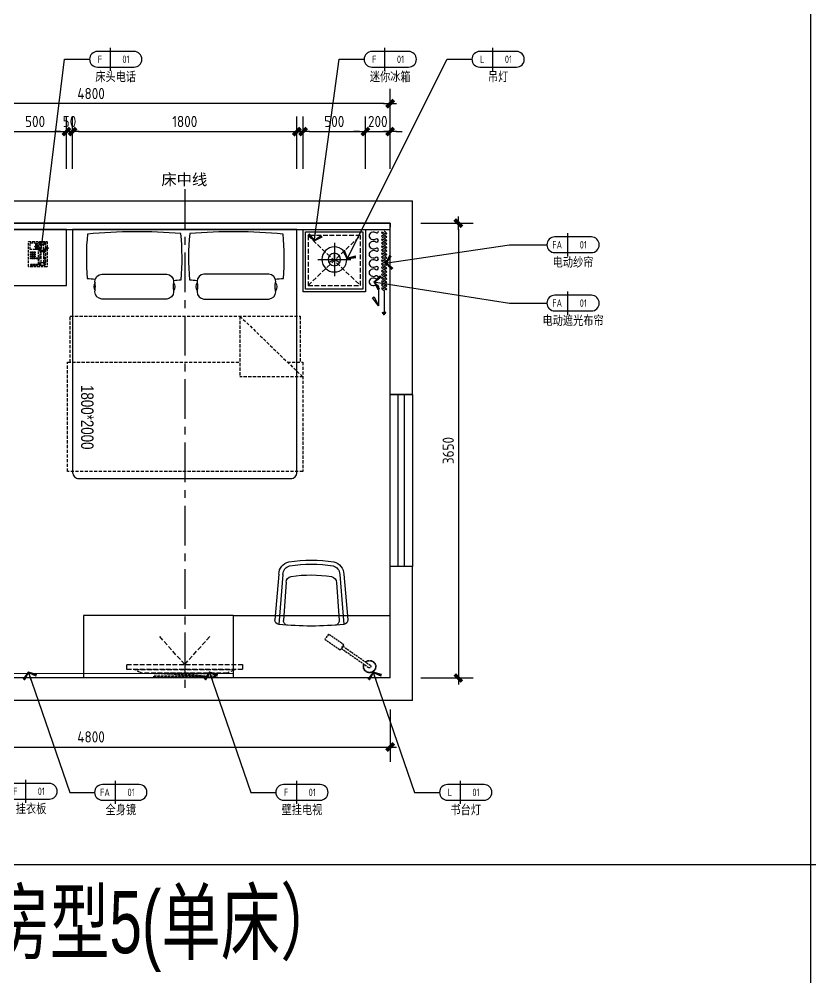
# Model space of a CAD drawing. Extents: x 220391 to 385981, y 332279 to 483868.
# Drawn here: x 249443 to 255798, y 467919 to 475612 of the extents above; entities that cross this region are included whole.
import ezdxf
from ezdxf.enums import TextEntityAlignment as Align

# ---------------------------------------------------------------- set-up
doc = ezdxf.new("R2010")
doc.units = 0
doc.header["$MEASUREMENT"] = 0
for name, pattern in [('ACAD_ISO03W100', [30, 12, -18]), ('CENTER', [50.8, 31.75, -6.35, 6.35, -6.35]), ('DOM-虚线', [0.35, 0.25, -0.1]), ('HIDDEN', [0.375, 0.25, -0.125, 0, 0])]:
    doc.linetypes.add(name, pattern=pattern)
for name, color, linetype in [('0-索引文字', 50, 'Continuous'), ('EL-造型看线-特细(0.07)-DOM', 8, 'Continuous'), ('F-固定家具(0.25)-DOM', 2, 'Continuous'), ('F-平面灯具(0.15)-DOM', 1, 'Continuous'), ('F-活动家私(0.25)-DOM', 51, 'Continuous'), ('F-窗帘(0.12)-DOM', 120, 'Continuous'), ('SH-文字', 50, 'Continuous'), ('墙体', 4, 'Continuous'), ('墙壁', 160, 'Continuous'), ('马桶', 2, 'Continuous')]:
    doc.layers.add(name, color=color, linetype=linetype)
doc.layers.add('卫生器具', color=7, linetype='Continuous', lineweight=15)
doc.styles.add('DOM-romans.shx', font='dim.shx')
doc.styles.add('MtXpl_', font='')
doc.styles.add('st', font='', dxfattribs={"width": 0.7})
doc.styles.add('家具平面底图$0$st', font='')
doc.styles.get('MtXpl_').set_extended_font_data('YouYuan')
doc.styles.get('st').set_extended_font_data('SimSun')
doc.styles.get('家具平面底图$0$st').set_extended_font_data('YouYuan')
doc.dimstyles.new('DOM_DIM_1 80', dxfattribs={"dimscale": 60, "dimtxt": 1.5, "dimasz": 0.8, "dimexe": 2, "dimexo": 1.5, "dimgap": 0.6, "dimtad": 1, "dimdec": 0, "dimrnd": 5, "dimzin": 12, "dimdsep": 46, "dimtxsty": 'DOM-romans.shx', "dimblk": 'DOM_Dimension_Tick', "dimcen": 0.125, "dimclrd": 44, "dimclre": 44, "dimclrt": 50, "dimadec": 0, "dimazin": 0, "dimtfac": 1, "dimtdec": 0, "dimtix": 1, "dimtmove": 2, "dimatfit": 3, "dimldrblk": 'DOM_Leader_Arrow', "dimfxl": 0, "dimtvp": 1, "dimtolj": 1, "dimtzin": 0, "dimarcsym": 0})

# ---------------------------------------------------------------- blocks, each defined once
blk = doc.blocks.new('ehrhhh')
at = {"color": 0}
for p, q in [((304158.8, 466871.5), (304158.8, 474869.8)), ((292356.6, 467829.6), (315961.1, 467829.6))]:
    blk.add_line(p, q, dxfattribs=at)
blk = doc.blocks.new('A$C487077fa')
at = {"color": 53}
for p, q in [((-415.3, 260.9), (-50.8, 292.3)), ((-414.9, 228.3), (-13.2, 260.7)), ((-414.9, -228.3), (-13.2, -260.7)), ((-415.3, -260.9), (-50.8, -292.3))]:
    blk.add_line(p, q, dxfattribs=at)
at = {"color": 8}
for p, q in [((-352.5, 203), (-44.7, 223.2)), ((-350.1, -203.2), (-44.7, -223.2))]:
    blk.add_line(p, q, dxfattribs=at)
at = {"color": 53}
for centre, radius, start, end in [((-414.3, 157.7), 103.2, 90.55398, 167.72857), ((-47.8, 257.7), 34.7, 5.82364, 95), ((-2574.6, 0), 2574.6, 0, 5.81254), ((647.6, 0), 1176.5, 171.21904, 188.83407), ((647.6, 0), 1143.9, 171.21904, 188.83407), ((-414.2, 157.5), 70.8, 90.53615, 165.96254), ((-2574.6, 0), 2574.6, 354.18746, 0), ((-414.2, -157.5), 103.3, 192.92393, 269.41741), ((-414.1, -157.2), 71, 195.02359, 269.39601), ((-47.8, -257.7), 34.7, 265, 354.17636)]:
    blk.add_arc(centre, radius, start, end, dxfattribs=at)
at = {"color": 8}
for centre, radius, start, end in [((647.6, 0), 1057.7, 171.21904, 188.83407), ((-348.8, 153.6), 49.6, 94.26021, 170.81167), ((-41.7, 188.6), 34.7, 4.25834, 95), ((-344, -148), 55.5, 195.00779, 263.66303), ((-41.7, -188.6), 34.7, 265, 355.74166)]:
    blk.add_arc(centre, radius, start, end, dxfattribs=at)
blk = doc.blocks.new('eahrhrhh')
at = {"color": 1}
blk.add_wipeout([(-900, 0), (900, 0), (900, -696.9), (926.1, -696.9), (926.1, -1065.3), (947.8, -1065.3), (947.8, -1942.7), (900, -1942.7), (900, -1950), (898.6, -1961.8), (893.2, -1975.1), (885.4, -1985.4), (874.4, -1993.6), (861.8, -1998.6), (850, -2000), (837.3, -2000), (-850, -2000), (-866.5, -1997.2), (-878.4, -1991.2), (-885.4, -1985.4), (-893.5, -1974.6), (-897.6, -1965.4), (-899.5, -1956.8), (-900, -1950)], dxfattribs=at)
at = {"color": 8, "linetype": 'HIDDEN', "ltscale": 100}
for p in [(443.2, -696.9), (947.8, -1184)]:
    blk.add_line(p, (443.2, -1184), dxfattribs=at)
blk.add_lwpolyline([(-900, 0), (-900, -1950, 0.414214), (-850, -2000), (850, -2000, 0.414214), (900, -1950), (900, 0)], format="xyb", close=True)
at = {"color": 8}
for points in [[(-144.6, -559), (-665.9, -559, -0.392708), (-720.9, -499.8, -0.035252), (-720.3, -491.5, 0.092308), (-720.3, -426.5, -0.035252), (-720.9, -418.1, -0.392708), (-665.9, -359), (-144.6, -359, -0.392708), (-89.7, -418.1, -0.035252), (-90.3, -426.5, 0.092308), (-90.3, -491.5, -0.035252), (-89.7, -499.8, -0.392708), (-144.6, -559, 27.022466)], [(153.7, -559), (675, -559, 0.392708), (729.9, -499.8, 0.035252), (729.3, -491.5, -0.092308), (729.3, -426.5, 0.035252), (729.9, -418.1, 0.392708), (675, -359), (153.7, -359, 0.392708), (98.8, -418.1, 0.035252), (99.3, -426.5, -0.092308), (99.3, -491.5, 0.035252), (98.8, -499.8, 0.392708), (153.7, -559, -27.022466)], [(-720.3, -426.5, 0.307692), (-720.3, -491.5, -1.888889)], [(-90.3, -426.5, -0.307692), (-90.3, -491.5, 1.888889)], [(99.3, -426.5, 0.307692), (99.3, -491.5, -1.888889)], [(729.3, -426.5, -0.307692), (729.3, -491.5, 1.888889)]]:
    blk.add_lwpolyline(points, format="xyb", dxfattribs=at)
at = {"color": 8, "linetype": 'HIDDEN', "ltscale": 100}
for points in [[(-918.8, -1065.3), (-918.8, -696.9), (926.1, -696.9), (926.1, -1065.3)], [(443.2, -696.9), (947.8, -1184)], [(824.8, -1065.3), (947.8, -1065.3), (947.8, -1942.7), (-940.5, -1942.7), (-940.5, -1065.3), (443.2, -1065.3)]]:
    blk.add_lwpolyline(points, dxfattribs=at)
at = {"color": 8}
for centre, radius, start, end in [((1123, -224.7), 1912.9, 174.39105, 185.04685), ((-384.8, -4244.7), 4225.5, 85.19831, 95.37714), ((-1934.1, -229), 1912.9, 354.72401, 5.85099), ((1943.1, -229), 1912.9, 174.14901, 185.27599), ((393.9, -4244.7), 4225.5, 84.62286, 94.80169), ((-1113.9, -224.7), 1912.9, 354.95315, 5.60895), ((-368.5, 3293.2), 3709.4, 263.5905, 264.59393), ((-318.5, 3293.2), 3709.4, 273.52528, 274.47157), ((327.5, 3293.2), 3709.4, 265.52843, 266.47472), ((377.5, 3293.2), 3709.4, 275.40607, 276.4095)]:
    blk.add_arc(centre, radius, start, end, dxfattribs=at)
at = {"layer": 'F-活动家私(0.25)-DOM', "color": 8, "style": '家具平面底图$0$st', "width": 0.8}
blk.add_text('1800*2000', height=100, rotation=270, dxfattribs=at).set_placement((-782.2, -1507.5), align=Align.MIDDLE_CENTER)
blk = doc.blocks.new('A$C3f9b4c59')
at = {"layer": 'F-活动家私(0.25)-DOM'}
blk.add_blockref('eahrhrhh', (0, 0), dxfattribs=at)
blk = doc.blocks.new('ehrhhsss')
at = {"layer": 'F-活动家私(0.25)-DOM', "color": 8, "linetype": 'DOM-虚线', "ltscale": 80}
for p, q in [((301231.8, 416361.5), (301234.6, 416364.4)), ((301231.8, 416163.2), (301231.8, 416361.5)), ((301234.6, 416364.4), (301378.3, 416364.4)), ((301246.1, 416298.3), (301246.1, 416351.4)), ((301246.1, 416351.4), (301287.8, 416351.4)), ((301287.8, 416351.4), (301287.8, 416298.3)), ((301292.1, 416348.6), (301292.1, 416344.2)), ((301303.6, 416348.6), (301292.1, 416348.6)), ((301292.1, 416344.2), (301303.6, 416344.2)), ((301303.6, 416339.9), (301292.1, 416339.9)), ((301292.1, 416339.9), (301292.1, 416335.6)), ((301303.6, 416344.2), (301303.6, 416348.6)), ((301303.6, 416335.6), (301303.6, 416339.9)), ((301313.7, 416352.9), (301319.4, 416360)), ((301313.7, 416179), (301313.7, 416352.9)), ((301319.4, 416355.7), (301318, 416350)), ((301318, 416350), (301318, 416311.2)), ((301318, 416350), (301330.9, 416337.1)), ((301319.4, 416360), (301362.5, 416360)), ((301325.2, 416358.6), (301319.4, 416355.7)), ((301325.2, 416358.6), (301359.6, 416358.6)), ((301332.3, 416339.9), (301325.2, 416358.6)), ((301330.9, 416337.1), (301332.3, 416339.9)), ((301352.5, 416339.9), (301332.3, 416339.9)), ((301352.5, 416339.9), (301359.6, 416358.6)), ((301353.9, 416337.1), (301352.5, 416339.9)), ((301366.8, 416350), (301353.9, 416337.1)), ((301359.6, 416358.6), (301365.4, 416355.7)), ((301362.5, 416360), (301369.7, 416352.9)), ((301365.4, 416355.7), (301366.8, 416350)), ((301366.8, 416350), (301366.8, 416311.2)), ((301369.7, 416352.9), (301369.7, 416180.4)), ((301378.3, 416364.4), (301381.2, 416361.5)), ((301381.2, 416361.5), (301381.2, 416163.2)), ((301287.8, 416298.3), (301246.1, 416298.3)), ((301247.6, 416281), (301256.2, 416281)), ((301247.6, 416272.4), (301247.6, 416281)), ((301256.2, 416272.4), (301247.6, 416272.4)), ((301247.6, 416265.2), (301256.2, 416265.2)), ((301247.6, 416256.6), (301247.6, 416265.2)), ((301256.2, 416281), (301256.2, 416272.4)), ((301256.2, 416265.2), (301256.2, 416256.6)), ((301261.9, 416281), (301270.6, 416281)), ((301261.9, 416272.4), (301261.9, 416281)), ((301270.6, 416272.4), (301261.9, 416272.4)), ((301261.9, 416265.2), (301270.6, 416265.2)), ((301261.9, 416256.6), (301261.9, 416265.2)), ((301270.6, 416281), (301270.6, 416272.4)), ((301270.6, 416265.2), (301270.6, 416256.6)), ((301276.3, 416272.4), (301276.3, 416281)), ((301276.3, 416281), (301284.9, 416281)), ((301284.9, 416272.4), (301276.3, 416272.4)), ((301276.3, 416265.2), (301284.9, 416265.2)), ((301276.3, 416256.6), (301276.3, 416265.2)), ((301284.9, 416281), (301284.9, 416272.4)), ((301284.9, 416265.2), (301284.9, 416256.6)), ((301292.1, 416335.6), (301303.6, 416335.6)), ((301303.6, 416331.3), (301292.1, 416331.3)), ((301292.1, 416331.3), (301292.1, 416327)), ((301292.1, 416327), (301303.6, 416327)), ((301303.6, 416322.7), (301292.1, 416322.7)), ((301292.1, 416322.7), (301292.1, 416318.4)), ((301292.1, 416318.4), (301303.6, 416318.4)), ((301303.6, 416314.1), (301292.1, 416314.1)), ((301292.1, 416314.1), (301292.1, 416309.8)), ((301292.1, 416309.8), (301303.6, 416309.8)), ((301303.6, 416305.4), (301292.1, 416305.4)), ((301292.1, 416305.4), (301292.1, 416301.1)), ((301292.1, 416301.1), (301303.6, 416301.1)), ((301303.6, 416327), (301303.6, 416331.3)), ((301303.6, 416318.4), (301303.6, 416322.7)), ((301303.6, 416309.8), (301303.6, 416314.1)), ((301303.6, 416301.1), (301303.6, 416305.4)), ((301318, 416311.2), (301320.9, 416304)), ((301320.9, 416304), (301325.2, 416296.8)), ((301325.2, 416296.8), (301326.6, 416286.8)), ((301326.6, 416286.8), (301326.6, 416272.4)), ((301326.6, 416245.1), (301326.6, 416272.4)), ((301330.9, 416272.4), (301330.9, 416337.1)), ((301330.9, 416272.4), (301330.9, 416194.8)), ((301353.9, 416272.4), (301353.9, 416337.1)), ((301353.9, 416272.4), (301353.9, 416194.8)), ((301359.6, 416296.8), (301358.2, 416286.8)), ((301358.2, 416286.8), (301358.2, 416272.4)), ((301358.2, 416245.1), (301358.2, 416272.4)), ((301364, 416304), (301359.6, 416296.8)), ((301366.8, 416311.2), (301364, 416304)), ((301256.2, 416256.6), (301247.6, 416256.6)), ((301247.6, 416249.4), (301256.2, 416249.4)), ((301247.6, 416240.8), (301247.6, 416249.4)), ((301256.2, 416240.8), (301247.6, 416240.8)), ((301247.6, 416233.6), (301256.2, 416233.6)), ((301247.6, 416225), (301247.6, 416233.6)), ((301256.2, 416225), (301247.6, 416225)), ((301256.2, 416249.4), (301256.2, 416240.8)), ((301256.2, 416233.6), (301256.2, 416225)), ((301270.6, 416256.6), (301261.9, 416256.6)), ((301261.9, 416249.4), (301270.6, 416249.4)), ((301261.9, 416240.8), (301261.9, 416249.4)), ((301270.6, 416240.8), (301261.9, 416240.8)), ((301261.9, 416233.6), (301270.6, 416233.6)), ((301261.9, 416225), (301261.9, 416233.6)), ((301270.6, 416225), (301261.9, 416225)), ((301270.6, 416249.4), (301270.6, 416240.8)), ((301270.6, 416233.6), (301270.6, 416225)), ((301284.9, 416256.6), (301276.3, 416256.6)), ((301276.3, 416240.8), (301276.3, 416249.4)), ((301276.3, 416249.4), (301284.9, 416249.4)), ((301284.9, 416240.8), (301276.3, 416240.8)), ((301276.3, 416233.6), (301284.9, 416233.6)), ((301276.3, 416225), (301276.3, 416233.6)), ((301284.9, 416225), (301276.3, 416225)), ((301284.9, 416249.4), (301284.9, 416240.8)), ((301284.9, 416233.6), (301284.9, 416225)), ((301293.6, 416225), (301293.6, 416233.6)), ((301293.6, 416233.6), (301305, 416233.6)), ((301305, 416225), (301293.6, 416225)), ((301305, 416233.6), (301305, 416225)), ((301318, 416220.7), (301320.9, 416227.9)), ((301318, 416181.9), (301318, 416220.7)), ((301318, 416181.9), (301330.9, 416194.8)), ((301320.9, 416227.9), (301325.2, 416235)), ((301325.2, 416235), (301326.6, 416245.1)), ((301332.3, 416191.9), (301325.2, 416173.3)), ((301330.9, 416194.8), (301332.3, 416191.9)), ((301352.5, 416191.9), (301332.3, 416191.9)), ((301353.9, 416194.8), (301352.5, 416191.9)), ((301352.5, 416191.9), (301359.6, 416173.3)), ((301366.8, 416181.9), (301353.9, 416194.8)), ((301359.6, 416235), (301358.2, 416245.1)), ((301364, 416227.9), (301359.6, 416235)), ((301366.8, 416220.7), (301364, 416227.9)), ((301366.8, 416181.9), (301366.8, 416220.7)), ((301234.6, 416160.3), (301231.8, 416163.2)), ((301378.3, 416160.3), (301234.6, 416160.3)), ((301249, 416179), (301249, 416170.4)), ((301263.4, 416179), (301249, 416179)), ((301249, 416170.4), (301263.4, 416170.4)), ((301263.4, 416170.4), (301263.4, 416179)), ((301269.1, 416179), (301269.1, 416170.4)), ((301283.5, 416179), (301269.1, 416179)), ((301269.1, 416170.4), (301283.5, 416170.4)), ((301283.5, 416170.4), (301283.5, 416179)), ((301303.6, 416179), (301289.2, 416179)), ((301289.2, 416179), (301289.2, 416170.4)), ((301289.2, 416170.4), (301303.6, 416170.4)), ((301303.6, 416170.4), (301303.6, 416179)), ((301320.9, 416171.8), (301313.7, 416179)), ((301319.4, 416176.1), (301318, 416181.9)), ((301325.2, 416173.3), (301319.4, 416176.1)), ((301341.1, 416171.8), (301320.9, 416171.8)), ((301362.5, 416171.8), (301320.9, 416171.8)), ((301325.2, 416173.3), (301341, 416173.3)), ((301325.2, 416173.3), (301359.6, 416173.3)), ((301359.6, 416173.3), (301365.4, 416176.1)), ((301369.7, 416180.4), (301362.5, 416171.8)), ((301365.4, 416176.1), (301366.8, 416181.9)), ((301381.2, 416163.2), (301378.3, 416160.3))]:
    blk.add_line(p, q, dxfattribs=at)
blk = doc.blocks.new('dfsgdgfaag')
at = {"layer": 'EL-造型看线-特细(0.07)-DOM', "color": 250, "linetype": 'DOM-虚线', "ltscale": 80}
for p, q in [((-158.7, -6), (158.2, -30)), ((-158.2, 0), (158.7, -24))]:
    blk.add_line(p, q, dxfattribs=at)
for points in [[(-250, -6), (250, -6), (250, 0), (-250, 0)], [(250, -30), (-250, -30), (-250, -24), (250, -24)]]:
    blk.add_lwpolyline(points, close=True, dxfattribs=at)
for centre, radius in [((-158.4, -3), 5), ((-158.4, -3), 3), ((158.4, -27), 5), ((158.4, -27), 3)]:
    blk.add_circle(centre, radius, dxfattribs=at)
blk = doc.blocks.new('A$Cb127100c')
at = {"layer": 'F-固定家具(0.25)-DOM', "color": 8, "linetype": 'DOM-虚线', "ltscale": 150}
for q in [(-204.8, 226.9), (204.8, 226.9)]:
    blk.add_line((0, 0), q, dxfattribs=at)
for points in [[(-464.5, 0), (464.5, 0), (464.5, -40), (-464.5, -40)], [(-404.5, -40), (404.5, -40), (344.5, -70), (-344.5, -70)]]:
    blk.add_lwpolyline(points, close=True, dxfattribs=at)
at = {"layer": 'EL-造型看线-特细(0.07)-DOM', "color": 250, "rotation": 180}
blk.add_blockref('dfsgdgfaag', (0, -100), dxfattribs=at)
blk = doc.blocks.new('GFAGA')
at = {"layer": 'F-活动家私(0.25)-DOM', "color": 1, "linetype": 'DOM-虚线', "ltscale": 150}
for p, q in [((-420, 0), (0, 400)), ((-420, 400), (0, 0))]:
    blk.add_line(p, q, dxfattribs=at)
blk.add_lwpolyline([(-420, 0), (0, 0), (0, 400), (-420, 400)], close=True, dxfattribs=at)
blk = doc.blocks.new('A$C9f55a01e')
at = {"layer": 'F-活动家私(0.25)-DOM', "color": 8}
blk.add_lwpolyline([(480, 480), (480, 20), (20, 20), (20, 480)], close=True, dxfattribs=at)
blk.add_blockref('GFAGA', (459.9, 50), dxfattribs=at)
blk = doc.blocks.new('DOM_Dimension_Tick')
at = {"color": 0, "linetype": 'ByBlock'}
for p, q in [((-1.09, 0), (0, 0)), ((0, 0), (1.09, 0))]:
    blk.add_line(p, q, dxfattribs=at)
at = {"color": 0, "linetype": 'Continuous', "const_width": 0.608}
blk.add_lwpolyline([(-0.61, -0.61), (0.61, 0.61)], dxfattribs=at)
blk = doc.blocks.new('*D616')
at = {"color": 44, "lineweight": -2, "transparency": 16777216}
for p, q in [((249319.8, 474409.6), (249319.8, 474829.6)), ((249822.2, 474409.6), (249822.2, 474829.6)), ((249367.8, 474709.6), (249774.2, 474709.6))]:
    blk.add_line(p, q, dxfattribs=at)
at = {"layer": 'Defpoints', "color": 0, "transparency": 16777216}
for p in [(249822.2, 474709.6), (249319.8, 473974.9), (249822.2, 473924.9)]:
    blk.add_point(p, dxfattribs=at)
at = {"color": 44, "lineweight": -2, "transparency": 16777216, "xscale": 48, "yscale": 48, "zscale": 48, "rotation": 180}
blk.add_blockref('DOM_Dimension_Tick', (249319.8, 474709.6), dxfattribs=at)
at = {"color": 44, "lineweight": -2, "transparency": 16777216, "xscale": 48, "yscale": 48, "zscale": 48}
blk.add_blockref('DOM_Dimension_Tick', (249822.2, 474709.6), dxfattribs=at)
at = {"color": 50, "transparency": 16777216, "insert": (249571, 474790.6), "char_height": 90, "attachment_point": 5, "style": 'DOM-romans.shx'}
blk.add_mtext('\\A1;500', dxfattribs=at)
blk = doc.blocks.new('DOM_Leader_Arrow')
at = {"color": 0, "linetype": 'ByBlock'}
blk.add_line((0, 0), (-1.5, 0), dxfattribs=at)
for points in [[(-1.29, 1), (-0.89, 1.28), (-0.36, 0), (0, 0)], [(-1.29, -1), (-0.89, -1.28), (-0.36, 0), (0, 0)]]:
    blk.add_solid(points, dxfattribs=at)
blk = doc.blocks.new('*D617')
at = {"color": 44, "lineweight": -2, "transparency": 16777216}
for p, q in [((249872.2, 474409.6), (249872.2, 474829.6)), ((251672.2, 474409.6), (251672.2, 474829.6)), ((249920.2, 474709.6), (251624.2, 474709.6))]:
    blk.add_line(p, q, dxfattribs=at)
at = {"layer": 'Defpoints', "color": 0, "transparency": 16777216}
for p in [(251672.2, 474709.6), (249872.2, 473924.9), (251672.2, 473924.9)]:
    blk.add_point(p, dxfattribs=at)
at = {"color": 44, "lineweight": -2, "transparency": 16777216, "xscale": 48, "yscale": 48, "zscale": 48, "rotation": 180}
blk.add_blockref('DOM_Dimension_Tick', (249872.2, 474709.6), dxfattribs=at)
at = {"color": 44, "lineweight": -2, "transparency": 16777216, "xscale": 48, "yscale": 48, "zscale": 48}
blk.add_blockref('DOM_Dimension_Tick', (251672.2, 474709.6), dxfattribs=at)
at = {"color": 50, "transparency": 16777216, "insert": (250772.2, 474790.6), "char_height": 90, "attachment_point": 5, "style": 'DOM-romans.shx'}
blk.add_mtext('\\A1;1800', dxfattribs=at)
blk = doc.blocks.new('*D618')
at = {"color": 44, "lineweight": -2, "transparency": 16777216}
for p, q in [((251722.2, 474409.6), (251722.2, 474829.6)), ((252222.9, 474409.6), (252222.9, 474829.6)), ((251770.2, 474709.6), (252174.9, 474709.6))]:
    blk.add_line(p, q, dxfattribs=at)
at = {"layer": 'Defpoints', "color": 0, "transparency": 16777216}
for p in [(252222.9, 474709.6), (251722.2, 473924.9), (252222.9, 473924.9)]:
    blk.add_point(p, dxfattribs=at)
at = {"color": 44, "lineweight": -2, "transparency": 16777216, "xscale": 48, "yscale": 48, "zscale": 48, "rotation": 180}
blk.add_blockref('DOM_Dimension_Tick', (251722.2, 474709.6), dxfattribs=at)
at = {"color": 44, "lineweight": -2, "transparency": 16777216, "xscale": 48, "yscale": 48, "zscale": 48}
blk.add_blockref('DOM_Dimension_Tick', (252222.9, 474709.6), dxfattribs=at)
at = {"color": 50, "transparency": 16777216, "insert": (251972.6, 474790.6), "char_height": 90, "attachment_point": 5, "style": 'DOM-romans.shx'}
blk.add_mtext('\\A1;500', dxfattribs=at)
blk = doc.blocks.new('*D619')
at = {"color": 44, "lineweight": -2, "transparency": 16777216}
for p, q in [((252222.9, 474409.6), (252222.9, 474829.6)), ((252420.8, 474409.6), (252420.8, 474829.6)), ((252174.9, 474709.6), (252126.9, 474709.6)), ((252222.9, 474709.6), (252420.8, 474709.6)), ((252468.8, 474709.6), (252516.8, 474709.6))]:
    blk.add_line(p, q, dxfattribs=at)
at = {"layer": 'Defpoints', "color": 0, "transparency": 16777216}
for p in [(252420.8, 474709.6), (252222.9, 473924.9), (252420.8, 473924.9)]:
    blk.add_point(p, dxfattribs=at)
at = {"color": 44, "lineweight": -2, "transparency": 16777216, "xscale": 48, "yscale": 48, "zscale": 48}
blk.add_blockref('DOM_Dimension_Tick', (252222.9, 474709.6), dxfattribs=at)
at = {"color": 44, "lineweight": -2, "transparency": 16777216, "xscale": 48, "yscale": 48, "zscale": 48, "rotation": 180}
blk.add_blockref('DOM_Dimension_Tick', (252420.8, 474709.6), dxfattribs=at)
at = {"color": 50, "transparency": 16777216, "insert": (252321.8, 474790.6), "char_height": 90, "attachment_point": 5, "style": 'DOM-romans.shx'}
blk.add_mtext('\\A1;200', dxfattribs=at)
blk = doc.blocks.new('*D625')
at = {"color": 44, "lineweight": -2, "transparency": 16777216}
for p, q in [((247619.8, 470071.2), (247619.8, 469651.2)), ((252420.8, 470071.2), (252420.8, 469651.2)), ((247667.8, 469771.2), (252372.8, 469771.2))]:
    blk.add_line(p, q, dxfattribs=at)
at = {"layer": 'Defpoints', "color": 0, "transparency": 16777216}
for p in [(247619.8, 470325.2), (252420.8, 470325.2), (252420.8, 469771.2)]:
    blk.add_point(p, dxfattribs=at)
at = {"color": 44, "lineweight": -2, "transparency": 16777216, "xscale": 48, "yscale": 48, "zscale": 48, "rotation": 180}
blk.add_blockref('DOM_Dimension_Tick', (247619.8, 469771.2), dxfattribs=at)
at = {"color": 44, "lineweight": -2, "transparency": 16777216, "xscale": 48, "yscale": 48, "zscale": 48}
blk.add_blockref('DOM_Dimension_Tick', (252420.8, 469771.2), dxfattribs=at)
at = {"color": 50, "transparency": 16777216, "insert": (250020.3, 469852.2), "char_height": 90, "attachment_point": 5, "style": 'DOM-romans.shx'}
blk.add_mtext('\\A1;4800', dxfattribs=at)
blk = doc.blocks.new('*D796')
at = {"color": 44, "lineweight": -2, "transparency": 16777216}
for p, q in [((249822.2, 474409.6), (249822.2, 474829.6)), ((249872.2, 474409.6), (249872.2, 474829.6)), ((249774.2, 474709.6), (249726.2, 474709.6)), ((249872.2, 474709.6), (249822.2, 474709.6)), ((249920.2, 474709.6), (249968.2, 474709.6))]:
    blk.add_line(p, q, dxfattribs=at)
at = {"layer": 'Defpoints', "color": 0, "transparency": 16777216}
for p in [(249822.2, 474709.6), (249822.2, 473821.5), (249872.2, 473821.5)]:
    blk.add_point(p, dxfattribs=at)
at = {"color": 44, "lineweight": -2, "transparency": 16777216, "xscale": 48, "yscale": 48, "zscale": 48}
blk.add_blockref('DOM_Dimension_Tick', (249822.2, 474709.6), dxfattribs=at)
at = {"color": 44, "lineweight": -2, "transparency": 16777216, "xscale": 48, "yscale": 48, "zscale": 48, "rotation": 180}
blk.add_blockref('DOM_Dimension_Tick', (249872.2, 474709.6), dxfattribs=at)
at = {"color": 50, "transparency": 16777216, "insert": (249847.2, 474790.6), "char_height": 90, "attachment_point": 5, "style": 'DOM-romans.shx'}
blk.add_mtext('\\A1;50', dxfattribs=at)
blk = doc.blocks.new('*D797')
at = {"color": 44, "lineweight": -2, "transparency": 16777216}
for p, q in [((247619.8, 474633.8), (247619.8, 475053.8)), ((252420.8, 474633.8), (252420.8, 475053.8)), ((252372.8, 474933.8), (247667.8, 474933.8))]:
    blk.add_line(p, q, dxfattribs=at)
at = {"layer": 'Defpoints', "color": 0, "transparency": 16777216}
for p in [(247619.8, 474933.8), (247619.8, 474532.9), (252420.8, 474532.9)]:
    blk.add_point(p, dxfattribs=at)
at = {"color": 44, "lineweight": -2, "transparency": 16777216, "xscale": 48, "yscale": 48, "zscale": 48, "rotation": 180}
blk.add_blockref('DOM_Dimension_Tick', (247619.8, 474933.8), dxfattribs=at)
at = {"color": 44, "lineweight": -2, "transparency": 16777216, "xscale": 48, "yscale": 48, "zscale": 48}
blk.add_blockref('DOM_Dimension_Tick', (252420.8, 474933.8), dxfattribs=at)
at = {"color": 50, "transparency": 16777216, "insert": (250020.3, 475014.8), "char_height": 90, "attachment_point": 5, "style": 'DOM-romans.shx'}
blk.add_mtext('\\A1;4800', dxfattribs=at)
blk = doc.blocks.new('布帘及纱帘平面-DW')
at = {"layer": 'F-窗帘(0.12)-DOM', "color": 1, "linetype": 'Continuous'}
for p, q in [((-515.2, -32791.5), (-578.7, -32743.6)), ((-670, -32791.5), (-515.2, -32791.5)), ((-637.2, -32837.5), (-441.5, -32837.5))]:
    blk.add_line(p, q, dxfattribs=at)
at = {"layer": 'F-窗帘(0.12)-DOM', "color": 1, "linetype": 'Continuous', "flags": 128}
for points in [[(-965.3, -32791.5, -0.608416), (-975.9, -32771.1, 0.608416), (-1002.2, -32720.2, 0.608416), (-1028.5, -32771.1, -1.932003), (-1049.7, -32771.1, 0.608416), (-1076, -32720.3, 0.608416), (-1102.3, -32771.1, -0.608485), (-1112.9, -32791.6, -0.608485)], [(-670, -32791.5, -0.608416), (-680.6, -32771.1, 0.608416), (-707, -32720.2, 0.608416), (-733.3, -32771.1, -1.932003), (-754.4, -32771.1, 0.608416), (-780.8, -32720.2, 0.608416), (-807.1, -32771.1, -1.932003), (-828.2, -32771.1, 0.608416), (-854.6, -32720.2, 0.608416), (-880.9, -32771.1, -1.932003), (-902, -32771.1, 0.608416), (-928.4, -32720.2, 0.608416), (-954.7, -32771.1, -0.608416), (-965.3, -32791.5, 0.608416)]]:
    blk.add_lwpolyline(points, format="xyb", dxfattribs=at)
at = {"layer": 'F-窗帘(0.12)-DOM', "color": 1, "linetype": 'Continuous'}
for points in [[(-578.7, -32743.6), (-588, -32758.8), (-515.2, -32791.5)], [(-441.5, -32837.5), (-461.9, -32824.2), (-466.2, -32828.4), (-441.5, -32837.5)], [(-441.5, -32837.5), (-461.9, -32850.9), (-466.2, -32846.6), (-441.5, -32837.5)]]:
    blk.add_lwpolyline(points, dxfattribs=at)
at = {"layer": 'F-窗帘(0.12)-DOM', "color": 1, "linetype": 'Continuous', "extrusion": (0, 0, -1)}
for centre, start_param, end_param in [((-1105.9, -32837.6), 1.716714, 4.858306), ((-1091.9, -32837.6), -1.424879, 1.716714), ((-1077.9, -32837.6), 1.716714, 4.858306), ((-1063.9, -32837.6), -1.424879, 1.716714), ((-1049.9, -32837.6), 1.716714, 4.858306), ((-1036, -32837.6), -1.424879, 1.716714), ((-1022, -32837.6), 1.716714, 4.858306), ((-1008, -32837.6), -1.424879, 1.716714), ((-994, -32837.6), 1.716714, 4.858306), ((-980, -32837.6), -1.424879, 1.716714), ((-966, -32837.6), 1.716714, 4.858306), ((-952, -32837.6), -1.424879, 1.716714), ((-938, -32837.6), 1.716714, 4.858306), ((-924, -32837.6), -1.424879, 1.716714), ((-910, -32837.6), 1.716714, 4.858306), ((-896, -32837.6), -1.424879, 1.716714), ((-882, -32837.6), 1.716714, 4.858306), ((-868.1, -32837.6), -1.424879, 1.716714), ((-854.1, -32837.6), 1.716714, 4.858306), ((-840.1, -32837.6), -1.424879, 1.716714), ((-826.1, -32837.6), 1.716714, 4.858306), ((-812.1, -32837.6), -1.424879, 1.716714), ((-798.1, -32837.6), 1.716714, 4.858306), ((-784.1, -32837.6), -1.424879, 1.716714), ((-770.1, -32837.6), 1.716714, 4.858306), ((-756.1, -32837.6), -1.424879, 1.716714), ((-742.1, -32837.6), 1.716714, 4.858306), ((-728.1, -32837.6), -1.424879, 1.716714), ((-714.1, -32837.6), 1.716714, 4.858306), ((-700.2, -32837.6), -1.424879, 1.716714), ((-686.2, -32837.6), 1.716714, 4.858306), ((-672.2, -32837.6), -1.424879, 1.716714), ((-658.2, -32837.6), 1.716714, 4.858306), ((-644.2, -32837.5), -1.424879, 1.716714)]:
    blk.add_ellipse(centre, major_axis=(-12, 20.8), ratio=0.254545, start_param=start_param, end_param=end_param, dxfattribs=at)
blk = doc.blocks.new('A$Cc65caf1e')
at = {"layer": 'F-窗帘(0.12)-DOM', "color": 8, "rotation": 90}
blk.add_blockref('布帘及纱帘平面-DW', (-32857.8, 1097.2), dxfattribs=at)
blk = doc.blocks.new('做成ACAD TuKuai0337')
at = {"color": 57, "linetype": 'Continuous'}
for points in [[(0, 193), (0, -193)], [(193, 0), (-193, 0)], [(0, 0), (0, 73)]]:
    blk.add_lwpolyline(points, dxfattribs=at)
at = {"color": 58, "linetype": 'Continuous'}
for points in [[(0, 0), (-63, -36)], [(0, 0), (63, -36)]]:
    blk.add_lwpolyline(points, dxfattribs=at)
at = {"linetype": 'Continuous'}
blk.add_circle((0, 0), 146, dxfattribs=at)
at = {"color": 57, "linetype": 'Continuous'}
blk.add_circle((0, 0), 72.9, dxfattribs=at)
blk = doc.blocks.new('*D950')
at = {"color": 44, "lineweight": -2, "transparency": 16777216}
for p, q in [((252668.5, 473974.9), (253088.5, 473974.9)), ((252968.5, 473926.9), (252968.5, 470373.2)), ((252668.5, 470325.2), (253088.5, 470325.2))]:
    blk.add_line(p, q, dxfattribs=at)
at = {"layer": 'Defpoints', "color": 0, "transparency": 16777216}
for p in [(252420.8, 473974.9), (252420.8, 470325.2), (252968.5, 470325.2)]:
    blk.add_point(p, dxfattribs=at)
at = {"color": 44, "lineweight": -2, "transparency": 16777216, "xscale": 48, "yscale": 48, "zscale": 48}
for p, rotation in [((252968.5, 473974.9), 90), ((252968.5, 470325.2), 270)]:
    blk.add_blockref('DOM_Dimension_Tick', p, dxfattribs=dict(at, rotation=rotation))
at = {"color": 50, "transparency": 16777216, "insert": (252887.5, 472150.1), "char_height": 90, "attachment_point": 5, "rotation": 90, "style": 'DOM-romans.shx'}
blk.add_mtext('\\A1;3650', dxfattribs=at)
blk = doc.blocks.new('A$Cfbbf359a')
at = {"layer": 'F-平面灯具(0.15)-DOM', "linetype": 'DOM-虚线', "ltscale": 60}
blk.add_lwpolyline([(-385.4, 166.9), (-244.5, 115.6), (-261.6, 68.6), (-402.5, 119.9)], close=True, dxfattribs=at)
blk.add_lwpolyline([(-249.6, 101.5), (3.4, 9.4, -1), (-3.4, -9.4), (-256.5, 82.7)], format="xyb", close=True, dxfattribs=at)
for radius in [50, 47]:
    blk.add_arc((0, 0), radius, 171.53696, 148.46304, dxfattribs=at)
blk = doc.blocks.new('DOM-立面家具标注符号-002')
blk.add_line((0, 3.1), (0, -3.1))
at = {"color": 150}
blk.add_lwpolyline([(-3.4, 2.1, 1), (-3.4, -2.1), (6.4, -2.1, 1), (6.4, 2.1)], format="xyb", close=True, dxfattribs=at)
at = {"style": 'st', "width": 0.8, "flags": 4}
blk.add_attdef('ITEM6', text='', height=2.5, dxfattribs=at).set_placement((-6, 0), align=Align.MIDDLE_RIGHT)
at = {"style": 'DOM-romans.shx', "width": 0.8}
for tag, flags, p in [('NUM1', 12, (-2.75, 0)), ('NUM2', 4, (4.25, 0)), ('NUM4', 4, (1.5, -4.6)), ('NUM5', 4, (1.5, -7.6))]:
    blk.add_attdef(tag, text='', height=2, dxfattribs=dict(at, flags=flags)).set_placement(p, align=Align.MIDDLE)
at = {"style": 'st', "width": 0.8, "flags": 4}
blk.add_attdef('NUM3', text='', height=2.5, dxfattribs=at).set_placement((9, 0), align=Align.MIDDLE_LEFT)
blk.add_attdef('NUM7', text='', height=2.5, dxfattribs=at).set_placement((1.5, -10.85), align=Align.MIDDLE_CENTER)
blk = doc.blocks.new('DOM-立面家具标注符号')
blk.add_line((0, 3.1), (0, -3.1))
at = {"color": 150}
blk.add_lwpolyline([(-3.4, 2.1, 1), (-3.4, -2.1), (6.4, -2.1, 1), (6.4, 2.1)], format="xyb", close=True, dxfattribs=at)
at = {"style": 'st', "width": 0.8, "flags": 4}
blk.add_attdef('ITEM5', text='', height=2.5, dxfattribs=at).set_placement((-6, 0), align=Align.MIDDLE_RIGHT)
at = {"style": 'DOM-romans.shx', "width": 0.8}
for tag, flags, p in [('NUM1', 12, (-2.75, 0)), ('NUM2', 4, (4.25, 0)), ('NUM4', 4, (1.5, -4.6))]:
    blk.add_attdef(tag, text='', height=2, dxfattribs=dict(at, flags=flags)).set_placement(p, align=Align.MIDDLE)
at = {"style": 'st', "width": 0.8, "flags": 4}
blk.add_attdef('NUM3', text='', height=2.5, dxfattribs=at).set_placement((9, 0), align=Align.MIDDLE_LEFT)
blk.add_attdef('NUM6', text='', height=2.5, dxfattribs=at).set_placement((1.5, -8.35), align=Align.MIDDLE_CENTER)

msp = doc.modelspace()

# ---------------------------------------------------------------- linework, layer by layer
at = {"color": 4}
for p, q in [((252600.8, 472600.5), (252420.8, 472600.5)), ((252600.8, 471220.5), (252420.8, 471220.5))]:
    msp.add_line(p, q, dxfattribs=at)
at = {"color": 3}
for p, q in [((252485.8, 471220.5), (252485.8, 472600.5)), ((252535.8, 471220.5), (252535.8, 472600.5))]:
    msp.add_line(p, q, dxfattribs=at)
at = {"color": 8}
msp.add_lwpolyline([(252420.8, 472600.5), (252600.8, 472600.5), (252600.8, 471220.5), (252420.8, 471220.5)], close=True, dxfattribs=at)
at = {"layer": '卫生器具', "color": 1, "ltscale": 10}
for points in [[(249240.8, 470361.2), (249960.8, 470361.2), (249960.8, 470325.2), (249240.8, 470325.2)], [(249960.8, 470361.2), (251160.8, 470361.2), (251160.8, 470325.2), (249960.8, 470325.2)]]:
    msp.add_lwpolyline(points, close=True, dxfattribs=at)
at = {"layer": '墙体'}
for p, q in [((247949.8, 474154.9), (252600.8, 474154.9)), ((252420.8, 470325.2), (252420.8, 471220.5)), ((252600.8, 470145.2), (252600.8, 471220.5)), ((252420.8, 470325.2), (247619.8, 470325.2)), ((252420.8, 470325.2), (247619.8, 470325.2)), ((252600.8, 470145.2), (247439.8, 470145.2))]:
    msp.add_line(p, q, dxfattribs=at)
at = {"layer": '墙体', "color": 4}
for p, q in [((252600.8, 472600.5), (252600.8, 474154.9)), ((249319.8, 473974.9), (252420.8, 473974.9)), ((252420.8, 473974.9), (252420.8, 473942.9)), ((252420.8, 472600.5), (252420.8, 473974.9))]:
    msp.add_line(p, q, dxfattribs=at)
at = {"layer": '马桶', "color": 2}
for p, q in [((251160.8, 470825.2), (249960.8, 470825.2)), ((249960.8, 470825.2), (249960.8, 470325.2)), ((251160.8, 470825.2), (251160.8, 470325.2)), ((251160.8, 470825.2), (252420.8, 470825.2))]:
    msp.add_line(p, q, dxfattribs=at)

# ---------------------------------------------------------------- block references
at = {"color": 4, "xscale": -1}
for name, p, rotation in [('A$Cc65caf1e', (252392.6, 473894), 180), ('A$C487077fa', (251788.5, 470741.8, -1044096.2), 90), ('A$Cfbbf359a', (252256.2, 470416.4), 125.1393200625526)]:
    msp.add_blockref(name, p, dxfattribs=dict(at, rotation=rotation))
at = {"color": 4}
msp.add_blockref('ehrhhsss', (-51714.2, 57464.3, -1044096.2), dxfattribs=at)
at = {"color": 1}
msp.add_blockref('A$Cb127100c', (250772.2, 470434.2), dxfattribs=at)
at = {"layer": '0-索引文字'}
ref = msp.add_blockref('DOM-立面家具标注符号-002', (250173.1, 475289.7, -1044096.2), dxfattribs=dict(at, xscale=30, yscale=30, zscale=30))
ref.add_attrib('NUM1', 'F', dxfattribs={"layer": '0', "height": 60, "style": 'DOM-romans.shx', "width": 0.8}).set_placement((250090.6, 475289.7, -1044096.2), align=Align.MIDDLE)
ref.add_attrib('NUM2', '01', dxfattribs={"layer": '0', "height": 60, "style": 'DOM-romans.shx', "width": 0.8}).set_placement((250300.6, 475289.7, -1044096.2), align=Align.MIDDLE)
ref.add_attrib('NUM7', '床头电话', dxfattribs={"layer": '0', "height": 75, "style": 'st', "width": 0.8}).set_placement((250218.1, 475151.7, -1044096.2), align=Align.MIDDLE_CENTER)
ref = msp.add_blockref('DOM-立面家具标注符号-002', (252376.8, 475289.7), dxfattribs=dict(at, xscale=30, yscale=30, zscale=30))
ref.add_attrib('NUM1', 'F', dxfattribs={"layer": '0', "height": 60, "style": 'DOM-romans.shx', "width": 0.8}).set_placement((252294.3, 475289.7), align=Align.MIDDLE)
ref.add_attrib('NUM2', '01', dxfattribs={"layer": '0', "height": 60, "style": 'DOM-romans.shx', "width": 0.8}).set_placement((252504.3, 475289.7), align=Align.MIDDLE)
ref.add_attrib('NUM7', '迷你冰箱', dxfattribs={"layer": '0', "height": 75, "style": 'st', "width": 0.8}).set_placement((252421.8, 475151.7), align=Align.MIDDLE_CENTER)
ref = msp.add_blockref('DOM-立面家具标注符号-002', (253243, 475289.7), dxfattribs=dict(at, xscale=30, yscale=30, zscale=30))
ref.add_attrib('NUM1', 'L', dxfattribs={"layer": '0', "height": 60, "style": 'DOM-romans.shx', "width": 0.8}).set_placement((253160.5, 475289.7), align=Align.MIDDLE)
ref.add_attrib('NUM2', '01', dxfattribs={"layer": '0', "height": 60, "style": 'DOM-romans.shx', "width": 0.8}).set_placement((253370.5, 475289.7), align=Align.MIDDLE)
ref.add_attrib('NUM7', '吊灯', dxfattribs={"layer": '0', "height": 75, "style": 'st', "width": 0.8}).set_placement((253288, 475151.7), align=Align.MIDDLE_CENTER)
ref = msp.add_blockref('DOM-立面家具标注符号-002', (253844.2, 473801.2), dxfattribs=dict(at, xscale=30, yscale=30, zscale=30))
ref.add_attrib('NUM1', 'FA', dxfattribs={"layer": '0', "height": 60, "style": 'DOM-romans.shx', "width": 0.8}).set_placement((253761.7, 473801.2), align=Align.MIDDLE)
ref.add_attrib('NUM2', '01', dxfattribs={"layer": '0', "height": 60, "style": 'DOM-romans.shx', "width": 0.8}).set_placement((253971.7, 473801.2), align=Align.MIDDLE)
ref.add_attrib('NUM7', '电动纱帘', dxfattribs={"layer": '0', "height": 75, "style": 'st', "width": 0.8}).set_placement((253889.2, 473663.2), align=Align.MIDDLE_CENTER)
ref = msp.add_blockref('DOM-立面家具标注符号-002', (253844.2, 473333.1), dxfattribs=dict(at, xscale=30, yscale=30, zscale=30))
ref.add_attrib('NUM1', 'FA', dxfattribs={"layer": '0', "height": 60, "style": 'DOM-romans.shx', "width": 0.8}).set_placement((253761.7, 473333.1), align=Align.MIDDLE)
ref.add_attrib('NUM2', '01', dxfattribs={"layer": '0', "height": 60, "style": 'DOM-romans.shx', "width": 0.8}).set_placement((253971.7, 473333.1), align=Align.MIDDLE)
ref.add_attrib('NUM7', '电动遮光布帘', dxfattribs={"layer": '0', "height": 75, "style": 'st', "width": 0.8}).set_placement((253889.2, 473195.1), align=Align.MIDDLE_CENTER)
ref = msp.add_blockref('DOM-立面家具标注符号-002', (249493.6, 469415.7), dxfattribs=dict(at, xscale=30, yscale=30, zscale=30))
ref.add_attrib('NUM1', 'F', dxfattribs={"layer": '0', "height": 60, "style": 'DOM-romans.shx', "width": 0.8}).set_placement((249411.1, 469415.7), align=Align.MIDDLE)
ref.add_attrib('NUM2', '01', dxfattribs={"layer": '0', "height": 60, "style": 'DOM-romans.shx', "width": 0.8}).set_placement((249621.1, 469415.7), align=Align.MIDDLE)
ref.add_attrib('NUM7', '挂衣板', dxfattribs={"layer": '0', "height": 75, "style": 'st', "width": 0.8}).set_placement((249538.6, 469277.7), align=Align.MIDDLE_CENTER)
ref = msp.add_blockref('DOM-立面家具标注符号-002', (250214, 469407.1), dxfattribs=dict(at, xscale=30, yscale=30, zscale=30))
ref.add_attrib('NUM1', 'FA', dxfattribs={"layer": '0', "height": 60, "style": 'DOM-romans.shx', "width": 0.8}).set_placement((250131.5, 469407.1), align=Align.MIDDLE)
ref.add_attrib('NUM2', '01', dxfattribs={"layer": '0', "height": 60, "style": 'DOM-romans.shx', "width": 0.8}).set_placement((250341.5, 469407.1), align=Align.MIDDLE)
ref.add_attrib('NUM7', '全身镜', dxfattribs={"layer": '0', "height": 75, "style": 'st', "width": 0.8}).set_placement((250259, 469269.1), align=Align.MIDDLE_CENTER)
ref = msp.add_blockref('DOM-立面家具标注符号-002', (251668.2, 469407.1), dxfattribs=dict(at, xscale=30, yscale=30, zscale=30))
ref.add_attrib('NUM1', 'F', dxfattribs={"layer": '0', "height": 60, "style": 'DOM-romans.shx', "width": 0.8}).set_placement((251585.7, 469407.1), align=Align.MIDDLE)
ref.add_attrib('NUM2', '01', dxfattribs={"layer": '0', "height": 60, "style": 'DOM-romans.shx', "width": 0.8}).set_placement((251795.7, 469407.1), align=Align.MIDDLE)
ref.add_attrib('NUM7', '壁挂电视', dxfattribs={"layer": '0', "height": 75, "style": 'st', "width": 0.8}).set_placement((251713.2, 469269.1), align=Align.MIDDLE_CENTER)
ref = msp.add_blockref('DOM-立面家具标注符号', (252982.9, 469407.1), dxfattribs=dict(at, xscale=30, yscale=30, zscale=30))
ref.add_attrib('NUM1', 'L', dxfattribs={"layer": '0', "height": 60, "style": 'DOM-romans.shx', "width": 0.8}).set_placement((252900.4, 469407.1), align=Align.MIDDLE)
ref.add_attrib('NUM2', '01', dxfattribs={"layer": '0', "height": 60, "style": 'DOM-romans.shx', "width": 0.8}).set_placement((253110.4, 469407.1), align=Align.MIDDLE)
ref.add_attrib('NUM6', '书台灯', dxfattribs={"layer": '0', "height": 75, "style": 'st', "width": 0.8}).set_placement((253027.9, 469269.1), align=Align.MIDDLE_CENTER)
at = {"layer": 'F-活动家私(0.25)-DOM', "xscale": -0.6872852233676977, "yscale": 0.6872852233676977, "zscale": 0.6872852233676977}
msp.add_blockref('做成ACAD TuKuai0337', (251973.4, 473683.4), dxfattribs=at)
at = {"layer": '墙壁', "color": 4, "linetype": 'ACAD_ISO03W100'}
msp.add_blockref('A$C3f9b4c59', (250772.2, 473924.9), dxfattribs=at)

# ---------------------------------------------------------------- texts
at = {"color": 50, "insert": (250768.6, 474320.2), "char_height": 90, "attachment_point": 5, "style": 'DOM-romans.shx'}
msp.add_mtext('\\A1;{\\fSimSun|b0|i0|c134|p2;床中线}', dxfattribs=at)
at = {"layer": 'SH-文字', "color": 50, "style": 'MtXpl_', "width": 0.7}
msp.add_text('标准房型5(单床）', height=500, dxfattribs=at).set_placement((248258.6, 468116.8))

# ---------------------------------------------------------------- dimensions: what is measured, and where the dimension line sits
at = {"color": 4}
for base, p1, p2, picture, middle in [((247619.8, 474933.8), (252420.8, 474532.9), (247619.8, 474532.9), '*D797', (250020.3, 475014.8)), ((252420.8, 474709.6), (252222.9, 473924.9), (252420.8, 473924.9), '*D619', (252321.8, 474790.6)), ((252420.8, 469771.2), (247619.8, 470325.2), (252420.8, 470325.2), '*D625', (250020.3, 469852.2))]:
    dim = msp.add_linear_dim(base=base, p1=p1, p2=p2, dimstyle='DOM_DIM_1 80', dxfattribs=at)
    dim.commit()
    dim.dimension.update_dxf_attribs({"geometry": picture, "text_midpoint": middle})
dim = msp.add_linear_dim(base=(252968.5, 470325.2), p1=(252420.8, 473974.9), p2=(252420.8, 470325.2), angle=90, dimstyle='DOM_DIM_1 80', dxfattribs=at)
dim.commit()
dim.dimension.update_dxf_attribs({"geometry": '*D950', "text_midpoint": (252887.5, 472150.1)})

# ---------------------------------------------------------------- leaders
for points in [[(252073.6, 473683.4), (252878, 475289.7), (253078, 475289.7)], [(252380.4, 473653.1), (253379.2, 473801.2), (253679.2, 473801.2)], [(252287.2, 473503.8), (253379.2, 473333.1), (253679.2, 473333.1)], [(249514.4, 470378), (249849, 469407.1), (250049, 469407.1)], [(250968.6, 470378), (251303.2, 469407.1), (251503.2, 469407.1)], [(252283.3, 470378), (252617.9, 469407.1), (252817.9, 469407.1)]]:
    msp.add_leader(points, dimstyle='DOM_DIM_1 80', override={"dimgap": 0.6, "dimtad": 0}, dxfattribs=at)

# ---------------------------------------------------------------- next in the draw order: linework, layer by layer
at = {"color": 8, "linetype": 'CENTER', "ltscale": 10}
msp.add_line((250772.2, 474246.3), (250772.2, 470234), dxfattribs=at)
at = {"color": 2, "elevation": 0}
for points in [[(249332.2, 473924.9), (252420.8, 473924.9), (252420.8, 473974.9), (249332.2, 473974.9)], [(249332.2, 473474.9), (249822.2, 473474.9), (249822.2, 473924.9), (249332.2, 473924.9)], [(252222.9, 473424.9), (251722.2, 473424.9), (251722.2, 473924.9), (252222.9, 473924.9)]]:
    msp.add_lwpolyline(points, close=True, dxfattribs=at)

# ---------------------------------------------------------------- next in the draw order: block references
at = {"color": 4}
for name, p in [('ehrhhh', (-48360.7, 1000)), ('A$C9f55a01e', (251722.2, 473424.9))]:
    msp.add_blockref(name, p, dxfattribs=at)

# ---------------------------------------------------------------- next in the draw order: dimensions: what is measured, and where the dimension line sits
for base, p1, p2, picture, middle in [((249822.2, 474709.6), (249319.8, 473974.9), (249822.2, 473924.9), '*D616', (249571, 474790.6)), ((249822.2, 474709.6), (249872.2, 473821.5), (249822.2, 473821.5), '*D796', (249847.2, 474790.6)), ((251672.2, 474709.6), (249872.2, 473924.9), (251672.2, 473924.9), '*D617', (250772.2, 474790.6)), ((252222.9, 474709.6), (251722.2, 473924.9), (252222.9, 473924.9), '*D618', (251972.6, 474790.6))]:
    dim = msp.add_linear_dim(base=base, p1=p1, p2=p2, dimstyle='DOM_DIM_1 80', dxfattribs=at)
    dim.commit()
    dim.dimension.update_dxf_attribs({"geometry": picture, "text_midpoint": middle})

# ---------------------------------------------------------------- next in the draw order: leaders
for points in [[(249616.7, 473736.7, -1044096.2), (249808.1, 475289.7, -1044096.2), (250008.1, 475289.7, -1044096.2)], [(251812.1, 473827.3), (252011.8, 475289.7), (252211.8, 475289.7)]]:
    msp.add_leader(points, dimstyle='DOM_DIM_1 80', override={"dimgap": 0.6, "dimtad": 0}, dxfattribs=at)

doc.saveas('drawing.dxf')
